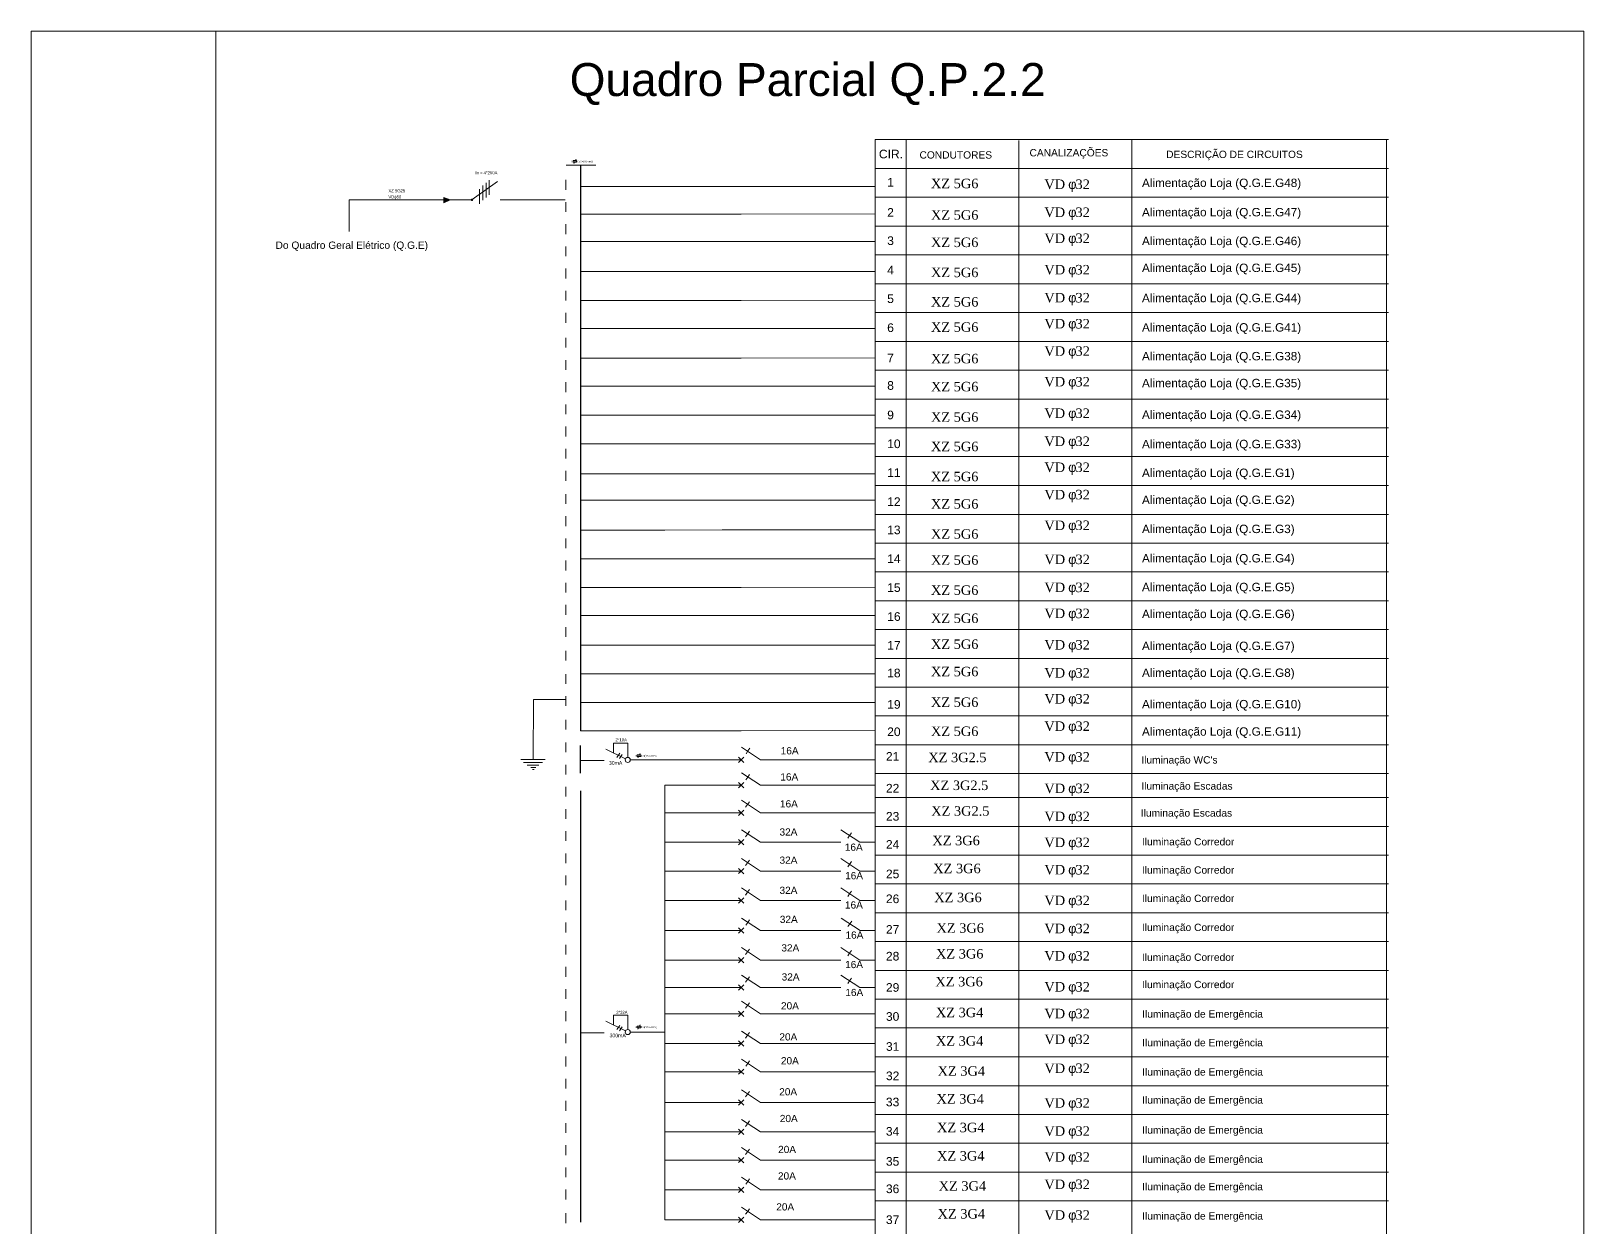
# Model space of a CAD drawing. Extents: x -17539 to 1421, y -3169 to 802964.
# Drawn here: x 603.77 to 624.77, y 360.7 to 376.88 of the extents above; entities that cross this region are included whole.
import ezdxf
from ezdxf.enums import TextEntityAlignment as Align

# ---------------------------------------------------------------- set-up
doc = ezdxf.new("R2010")
doc.units = 0
doc.header["$LTSCALE"] = 25
doc.header["$MEASUREMENT"] = 0
doc.linetypes.add('TRACO_PONTO', pattern=[500, 300, -100, 0.1, -99.9])
doc.layers.get('0').update_dxf_attribs({"lineweight": 9})
doc.styles.add('MtXpl_Symbol', font='symbol.ttf')
doc.styles.add('MtXpl_Times_New_Roma', font='times.ttf')
doc.styles.add('ROMANS', font='arial.ttf')
doc.styles.get("Standard").update_dxf_attribs({"font": 'arial.ttf'})

msp = doc.modelspace()

# ---------------------------------------------------------------- hatches: boundary and pattern name
h = msp.add_hatch(color=256)
h.dxf.hatch_style = 1
h.paths.add_polyline_path([(609.35, 374.625), (609.35, 374.554), (609.435, 374.591)])

# ---------------------------------------------------------------- linework, layer by layer
for p, q in [((603.769, 376.877), (603.769, 347.177)), ((603.769, 376.877), (624.769, 376.877)), ((606.269, 376.877), (606.269, 347.177)), ((624.769, 376.877), (624.769, 347.177)), ((615.184, 375.408), (622.125, 375.408)), ((615.184, 375.408), (615.184, 373.848)), ((615.604, 375.409), (615.604, 373.83)), ((617.126, 375.397), (617.126, 373.83)), ((618.655, 375.408), (618.655, 373.848)), ((622.1, 375.408), (622.1, 373.848)), ((611.005, 375.061), (611.408, 375.061)), ((611.147, 375.125), (611.099, 375.125)), ((611.099, 375.101), (611.099, 375.125)), ((611.099, 375.101), (611.147, 375.102)), ((611.109, 375.086), (611.14, 375.145)), ((611.147, 375.102), (611.147, 375.126)), ((609.964, 374.86), (609.964, 374.662)), ((611.002, 374.862), (611.002, 374.729)), ((615.184, 375.017), (622.125, 375.017)), ((615.404, 375.017), (622.125, 375.017)), ((609.735, 374.597), (610.079, 374.842)), ((609.834, 374.737), (609.834, 374.539)), ((609.88, 374.786), (609.88, 374.588)), ((609.925, 374.823), (609.925, 374.625)), ((612.338, 374.773), (611.201, 374.773)), ((612.338, 374.773), (613.115, 374.773)), ((613.115, 374.773), (613.373, 374.773)), ((613.373, 374.773), (613.875, 374.773)), ((615.185, 374.773), (613.875, 374.773)), ((609.35, 374.591), (608.07, 374.591)), ((608.07, 374.591), (608.07, 374.166)), ((609.35, 374.625), (609.35, 374.554)), ((609.35, 374.625), (609.435, 374.591)), ((609.35, 374.554), (609.435, 374.591)), ((609.591, 374.591), (609.435, 374.591)), ((611.002, 374.562), (611.002, 374.429)), ((615.184, 374.627), (622.126, 374.627)), ((611.002, 374.262), (611.002, 374.129)), ((612.338, 374.401), (611.201, 374.401)), ((612.338, 374.401), (613.115, 374.401)), ((613.115, 374.401), (613.373, 374.401)), ((615.185, 374.402), (613.373, 374.401)), ((615.184, 374.238), (622.126, 374.238)), ((612.338, 374.03), (611.201, 374.03)), ((612.338, 374.03), (613.115, 374.03)), ((613.115, 374.03), (613.373, 374.03)), ((615.185, 374.031), (613.373, 374.03)), ((611.002, 373.962), (611.002, 373.829)), ((615.184, 373.848), (622.126, 373.848)), ((615.184, 373.848), (615.184, 372.289)), ((615.604, 373.85), (615.604, 372.271)), ((617.126, 373.838), (617.126, 372.271)), ((618.655, 373.848), (618.655, 372.289)), ((622.1, 373.848), (622.1, 372.289)), ((611.002, 373.662), (611.002, 373.529)), ((612.338, 373.622), (611.201, 373.622)), ((612.338, 373.622), (613.115, 373.622)), ((613.115, 373.622), (613.373, 373.622)), ((615.185, 373.623), (613.373, 373.622)), ((615.184, 373.457), (622.125, 373.457)), ((615.404, 373.457), (622.125, 373.457)), ((611.002, 373.362), (611.002, 373.229)), ((612.338, 373.233), (611.201, 373.233)), ((612.338, 373.233), (613.115, 373.233)), ((613.115, 373.233), (613.373, 373.233)), ((615.185, 373.234), (613.373, 373.233)), ((611.002, 373.062), (611.002, 372.929)), ((615.184, 373.068), (622.126, 373.068)), ((612.338, 372.853), (611.201, 372.853)), ((612.338, 372.853), (613.115, 372.853)), ((613.115, 372.853), (613.373, 372.853)), ((615.185, 372.853), (613.373, 372.853)), ((611.002, 372.725), (611.002, 372.593)), ((615.184, 372.678), (622.126, 372.678)), ((611.002, 372.425), (611.002, 372.293)), ((612.338, 372.453), (611.201, 372.453)), ((612.338, 372.453), (613.115, 372.453)), ((613.115, 372.453), (613.373, 372.453)), ((615.185, 372.454), (613.373, 372.453)), ((611.002, 372.125), (611.002, 371.993)), ((615.184, 372.289), (622.126, 372.289)), ((615.184, 372.289), (615.184, 370.729)), ((615.604, 372.29), (615.604, 370.711)), ((617.126, 372.279), (617.126, 370.711)), ((618.655, 372.289), (618.655, 370.729)), ((622.1, 372.289), (622.1, 370.729)), ((612.338, 372.071), (611.201, 372.071)), ((612.338, 372.071), (613.115, 372.071)), ((613.115, 372.071), (613.373, 372.071)), ((615.185, 372.072), (613.373, 372.071)), ((611.002, 371.825), (611.002, 371.693)), ((615.184, 371.898), (622.126, 371.898)), ((615.404, 371.898), (622.126, 371.898)), ((611.002, 371.525), (611.002, 371.393)), ((612.338, 371.679), (611.201, 371.679)), ((612.338, 371.679), (613.115, 371.679)), ((613.115, 371.679), (613.373, 371.679)), ((615.185, 371.679), (613.373, 371.679)), ((615.184, 371.508), (622.126, 371.508)), ((612.338, 371.291), (611.201, 371.291)), ((612.338, 371.291), (613.115, 371.291)), ((613.115, 371.291), (613.373, 371.291)), ((615.185, 371.292), (613.373, 371.291)), ((611.002, 371.225), (611.002, 371.093)), ((615.184, 371.119), (622.126, 371.119)), ((611.002, 370.925), (611.002, 370.793)), ((612.338, 370.885), (611.201, 370.885)), ((612.338, 370.885), (613.115, 370.885)), ((613.115, 370.885), (613.373, 370.885)), ((615.185, 370.885), (613.373, 370.885)), ((615.184, 370.729), (622.126, 370.729)), ((615.184, 370.729), (615.184, 369.17)), ((615.604, 370.731), (615.604, 369.152)), ((617.126, 370.719), (617.126, 369.152)), ((618.655, 370.729), (618.655, 369.17)), ((622.1, 370.729), (622.1, 369.17)), ((611.002, 370.612), (611.002, 370.48)), ((612.338, 370.531), (611.201, 370.531)), ((612.338, 370.531), (613.115, 370.531)), ((613.115, 370.531), (613.373, 370.531)), ((615.185, 370.532), (613.373, 370.531)), ((611.002, 370.312), (611.002, 370.18)), ((615.184, 370.338), (622.126, 370.338)), ((615.405, 370.338), (622.126, 370.338)), ((612.338, 370.126), (611.201, 370.126)), ((612.338, 370.126), (613.115, 370.127)), ((613.115, 370.127), (613.373, 370.127)), ((615.185, 370.127), (613.373, 370.127)), ((611.002, 370.012), (611.002, 369.88)), ((615.184, 369.949), (622.126, 369.949)), ((611.002, 369.712), (611.002, 369.58)), ((612.338, 369.737), (611.201, 369.737)), ((612.338, 369.737), (613.115, 369.738)), ((613.115, 369.738), (613.373, 369.738)), ((615.185, 369.738), (613.373, 369.738)), ((611.002, 369.412), (611.002, 369.28)), ((615.184, 369.56), (622.126, 369.56)), ((612.338, 369.35), (611.201, 369.35)), ((612.338, 369.35), (613.115, 369.35)), ((613.115, 369.35), (613.373, 369.35)), ((615.185, 369.351), (613.373, 369.35)), ((611.002, 369.112), (611.002, 368.98)), ((615.184, 369.17), (622.127, 369.17)), ((615.184, 369.17), (615.184, 366.507)), ((615.604, 369.17), (615.604, 366.489)), ((617.126, 369.152), (617.126, 366.489)), ((618.655, 369.17), (618.655, 366.507)), ((622.1, 369.17), (622.1, 366.507)), ((611.002, 368.812), (611.002, 368.68)), ((612.338, 368.968), (611.201, 368.968)), ((612.338, 368.968), (613.115, 368.969)), ((613.115, 368.969), (613.373, 368.969)), ((615.185, 368.969), (613.373, 368.969)), ((615.184, 368.779), (622.126, 368.779)), ((615.405, 368.779), (622.126, 368.779)), ((612.338, 368.569), (611.201, 368.569)), ((612.338, 368.569), (613.115, 368.569)), ((613.115, 368.569), (613.373, 368.569)), ((615.185, 368.57), (613.373, 368.569)), ((611.002, 368.493), (611.002, 368.36)), ((615.184, 368.39), (622.126, 368.39)), ((611.002, 368.178), (611.002, 368.046)), ((612.338, 368.18), (611.201, 368.18)), ((612.338, 368.18), (613.115, 368.18)), ((613.115, 368.18), (613.373, 368.18)), ((615.185, 368.181), (613.373, 368.18)), ((615.184, 368), (622.126, 368)), ((610.559, 367.022), (610.564, 367.832)), ((610.564, 367.832), (611.001, 367.832)), ((611.002, 367.878), (611.002, 367.746)), ((612.338, 367.793), (611.201, 367.793)), ((612.338, 367.793), (613.115, 367.793)), ((613.115, 367.793), (613.373, 367.793)), ((615.185, 367.794), (613.373, 367.793)), ((611.002, 367.559), (611.002, 367.427)), ((615.184, 367.611), (622.126, 367.611)), ((612.338, 367.411), (611.201, 367.411)), ((612.338, 367.411), (613.115, 367.411)), ((613.115, 367.411), (613.373, 367.411)), ((615.185, 367.412), (613.373, 367.411)), ((611.002, 367.251), (611.002, 367.119)), ((611.808, 367.031), (611.544, 367.162)), ((611.647, 367.111), (611.647, 367.243)), ((611.647, 367.243), (611.838, 367.243)), ((611.73, 367.106), (611.689, 367.049)), ((611.763, 367.087), (611.728, 367.034)), ((611.838, 367.243), (611.838, 367.05)), ((612.014, 367.084), (611.966, 367.084)), ((611.966, 367.06), (611.966, 367.084)), ((611.976, 367.045), (612.007, 367.104)), ((612.014, 367.061), (612.014, 367.085)), ((613.634, 367.016), (613.376, 367.186)), ((613.464, 367.137), (613.438, 367.1)), ((613.464, 367.137), (613.49, 367.173)), ((615.184, 367.221), (622.126, 367.221)), ((610.395, 367.022), (610.723, 367.022)), ((610.43, 366.979), (610.686, 366.979)), ((610.478, 366.945), (610.634, 366.945)), ((610.526, 366.915), (610.596, 366.915)), ((610.551, 366.887), (610.574, 366.887)), ((611.002, 366.951), (611.002, 366.819)), ((611.2, 367.006), (611.522, 367.006)), ((611.873, 367.016), (612.339, 367.016)), ((611.966, 367.06), (612.014, 367.061)), ((612.338, 367.016), (613.115, 367.016)), ((613.115, 367.016), (613.373, 367.016)), ((613.373, 367.016), (613.337, 367.052)), ((613.373, 367.016), (613.337, 366.981)), ((613.35, 366.993), (613.35, 366.993)), ((613.35, 366.993), (613.35, 366.993)), ((613.35, 366.993), (613.35, 366.993)), ((613.35, 366.993), (613.35, 366.993)), ((613.373, 367.016), (613.409, 367.052)), ((613.373, 367.016), (613.409, 366.98)), ((613.634, 367.016), (613.877, 367.016)), ((615.185, 367.017), (613.875, 367.017)), ((612.338, 366.673), (613.115, 366.673)), ((612.338, 366.673), (612.338, 360.793)), ((613.115, 366.673), (613.373, 366.673)), ((613.373, 366.673), (613.337, 366.709)), ((613.373, 366.673), (613.337, 366.637)), ((613.373, 366.673), (613.409, 366.709)), ((613.373, 366.673), (613.409, 366.637)), ((613.634, 366.673), (613.376, 366.842)), ((613.461, 366.784), (613.435, 366.747)), ((613.461, 366.784), (613.487, 366.82)), ((613.634, 366.673), (613.877, 366.673)), ((615.185, 366.673), (613.875, 366.673)), ((615.184, 366.832), (622.126, 366.832)), ((611.002, 366.651), (611.002, 366.519)), ((613.35, 366.649), (613.35, 366.649)), ((613.35, 366.649), (613.35, 366.649)), ((613.35, 366.649), (613.35, 366.649)), ((613.35, 366.649), (613.35, 366.649)), ((613.632, 366.301), (613.375, 366.47)), ((615.184, 366.507), (622.127, 366.507)), ((615.184, 366.507), (615.184, 364.948)), ((615.604, 366.509), (615.604, 364.93)), ((617.126, 366.497), (617.126, 364.93)), ((618.655, 366.507), (618.655, 364.948)), ((622.1, 366.507), (622.1, 364.948)), ((611.002, 366.351), (611.002, 366.219)), ((612.338, 366.3), (613.115, 366.3)), ((613.113, 366.301), (613.371, 366.301)), ((613.371, 366.301), (613.335, 366.337)), ((613.371, 366.301), (613.335, 366.265)), ((613.348, 366.277), (613.348, 366.277)), ((613.348, 366.277), (613.348, 366.277)), ((613.348, 366.277), (613.348, 366.277)), ((613.348, 366.277), (613.348, 366.277)), ((613.371, 366.301), (613.407, 366.337)), ((613.371, 366.301), (613.407, 366.265)), ((613.459, 366.411), (613.433, 366.375)), ((613.459, 366.411), (613.485, 366.448)), ((613.632, 366.301), (613.875, 366.301)), ((615.185, 366.301), (613.875, 366.301)), ((611.002, 366.051), (611.002, 365.919)), ((613.632, 365.902), (613.375, 366.072)), ((613.459, 366.013), (613.485, 366.05)), ((614.979, 365.902), (614.722, 366.072)), ((614.838, 365.993), (614.865, 366.03)), ((615.184, 366.116), (622.126, 366.116)), ((615.405, 366.116), (622.126, 366.116)), ((612.338, 365.902), (613.115, 365.902)), ((613.113, 365.902), (613.371, 365.902)), ((613.371, 365.902), (613.335, 365.938)), ((613.371, 365.902), (613.335, 365.866)), ((613.348, 365.879), (613.348, 365.879)), ((613.348, 365.879), (613.348, 365.879)), ((613.348, 365.879), (613.348, 365.879)), ((613.348, 365.879), (613.348, 365.879)), ((613.371, 365.902), (613.407, 365.938)), ((613.371, 365.902), (613.407, 365.866)), ((613.459, 366.013), (613.433, 365.976)), ((613.632, 365.902), (613.875, 365.902)), ((614.718, 365.902), (613.875, 365.902)), ((614.838, 365.993), (614.813, 365.957)), ((614.979, 365.902), (615.186, 365.902)), ((611.002, 365.751), (611.002, 365.619)), ((613.632, 365.512), (613.375, 365.682)), ((613.459, 365.623), (613.433, 365.586)), ((613.459, 365.623), (613.485, 365.66)), ((614.979, 365.512), (614.722, 365.682)), ((614.838, 365.603), (614.865, 365.64)), ((615.184, 365.727), (622.126, 365.727)), ((611.002, 365.451), (611.002, 365.319)), ((612.338, 365.512), (613.115, 365.512)), ((613.113, 365.512), (613.371, 365.512)), ((613.371, 365.512), (613.335, 365.548)), ((613.371, 365.512), (613.335, 365.477)), ((613.348, 365.489), (613.348, 365.489)), ((613.348, 365.489), (613.348, 365.489)), ((613.348, 365.489), (613.348, 365.489)), ((613.348, 365.489), (613.348, 365.489)), ((613.371, 365.512), (613.407, 365.548)), ((613.371, 365.512), (613.407, 365.476)), ((613.632, 365.512), (613.875, 365.512)), ((614.718, 365.512), (613.875, 365.512)), ((614.838, 365.603), (614.813, 365.567)), ((614.979, 365.512), (615.184, 365.512)), ((613.632, 365.114), (613.375, 365.283)), ((613.459, 365.225), (613.433, 365.188)), ((613.459, 365.225), (613.485, 365.261)), ((614.979, 365.114), (614.722, 365.283)), ((614.838, 365.205), (614.813, 365.168)), ((614.838, 365.205), (614.865, 365.242)), ((615.184, 365.338), (622.126, 365.338)), ((611.002, 365.115), (611.002, 364.982)), ((612.338, 365.113), (613.115, 365.114)), ((613.113, 365.114), (613.371, 365.114)), ((613.371, 365.114), (613.335, 365.15)), ((613.371, 365.114), (613.335, 365.078)), ((613.348, 365.09), (613.348, 365.09)), ((613.348, 365.09), (613.348, 365.09)), ((613.348, 365.09), (613.348, 365.09)), ((613.348, 365.09), (613.348, 365.09)), ((613.371, 365.114), (613.407, 365.15)), ((613.371, 365.114), (613.407, 365.078)), ((613.632, 365.114), (613.875, 365.114)), ((614.718, 365.114), (613.875, 365.114)), ((614.979, 365.114), (615.182, 365.114)), ((611.002, 364.815), (611.002, 364.682)), ((613.634, 364.707), (613.376, 364.876)), ((613.461, 364.817), (613.435, 364.781)), ((613.461, 364.817), (613.487, 364.854)), ((614.981, 364.707), (614.723, 364.876)), ((614.84, 364.798), (614.815, 364.761)), ((614.84, 364.798), (614.867, 364.835)), ((615.184, 364.948), (622.127, 364.948)), ((615.185, 364.948), (615.185, 363.389)), ((615.604, 364.95), (615.604, 363.37)), ((617.127, 364.938), (617.127, 363.37)), ((618.655, 364.948), (618.655, 363.389)), ((622.1, 364.948), (622.1, 363.389)), ((612.338, 364.706), (613.115, 364.706)), ((613.115, 364.707), (613.373, 364.707)), ((613.373, 364.707), (613.337, 364.743)), ((613.373, 364.707), (613.337, 364.671)), ((613.35, 364.683), (613.35, 364.683)), ((613.35, 364.683), (613.35, 364.683)), ((613.35, 364.683), (613.35, 364.683)), ((613.35, 364.683), (613.35, 364.683)), ((613.373, 364.707), (613.409, 364.743)), ((613.373, 364.707), (613.409, 364.671)), ((613.634, 364.707), (613.877, 364.707)), ((614.72, 364.707), (613.877, 364.707)), ((614.981, 364.707), (615.184, 364.707)), ((611.002, 364.515), (611.002, 364.382)), ((613.632, 364.308), (613.375, 364.478)), ((613.459, 364.419), (613.433, 364.382)), ((613.459, 364.419), (613.485, 364.456)), ((614.979, 364.308), (614.722, 364.478)), ((614.838, 364.399), (614.813, 364.363)), ((614.838, 364.399), (614.865, 364.436)), ((615.185, 364.557), (622.126, 364.557)), ((615.405, 364.557), (622.126, 364.557)), ((611.002, 364.215), (611.002, 364.082)), ((612.338, 364.308), (613.115, 364.308)), ((613.113, 364.308), (613.371, 364.308)), ((613.371, 364.308), (613.335, 364.344)), ((613.371, 364.308), (613.335, 364.272)), ((613.348, 364.285), (613.348, 364.285)), ((613.348, 364.285), (613.348, 364.285)), ((613.348, 364.285), (613.348, 364.285)), ((613.348, 364.285), (613.348, 364.285)), ((613.371, 364.308), (613.407, 364.344)), ((613.371, 364.308), (613.407, 364.272)), ((613.632, 364.308), (613.875, 364.308)), ((614.718, 364.308), (613.875, 364.308)), ((614.979, 364.308), (615.186, 364.308)), ((615.185, 364.168), (622.126, 364.168)), ((612.338, 363.935), (613.115, 363.935)), ((613.113, 363.936), (613.371, 363.936)), ((613.371, 363.936), (613.335, 363.972)), ((613.371, 363.936), (613.335, 363.9)), ((613.371, 363.936), (613.407, 363.972)), ((613.371, 363.936), (613.407, 363.9)), ((613.632, 363.936), (613.375, 364.105)), ((613.459, 364.046), (613.433, 364.01)), ((613.459, 364.046), (613.485, 364.083)), ((613.632, 363.936), (613.875, 363.936)), ((614.718, 363.936), (613.875, 363.936)), ((614.979, 363.936), (614.722, 364.105)), ((614.838, 364.027), (614.813, 363.99)), ((614.838, 364.027), (614.865, 364.064)), ((614.979, 363.936), (615.186, 363.936)), ((611.002, 363.915), (611.002, 363.782)), ((613.348, 363.912), (613.348, 363.912)), ((613.348, 363.912), (613.348, 363.912)), ((613.348, 363.912), (613.348, 363.912)), ((613.348, 363.912), (613.348, 363.912)), ((613.632, 363.581), (613.375, 363.75)), ((613.459, 363.691), (613.485, 363.728)), ((615.185, 363.778), (622.127, 363.778)), ((611.002, 363.615), (611.002, 363.482)), ((611.647, 363.429), (611.647, 363.561)), ((611.647, 363.561), (611.838, 363.561)), ((611.838, 363.561), (611.838, 363.368)), ((612.338, 363.58), (613.115, 363.58)), ((613.113, 363.581), (613.371, 363.581)), ((613.371, 363.581), (613.335, 363.617)), ((613.371, 363.581), (613.335, 363.545)), ((613.348, 363.557), (613.348, 363.557)), ((613.348, 363.557), (613.348, 363.557)), ((613.348, 363.557), (613.348, 363.557)), ((613.348, 363.557), (613.348, 363.557)), ((613.371, 363.581), (613.407, 363.617)), ((613.371, 363.581), (613.407, 363.544)), ((613.459, 363.691), (613.433, 363.655)), ((613.632, 363.581), (613.875, 363.581)), ((615.185, 363.581), (613.875, 363.581)), ((611.002, 363.315), (611.002, 363.182)), ((611.2, 363.324), (611.522, 363.324)), ((611.808, 363.349), (611.544, 363.48)), ((611.73, 363.424), (611.689, 363.367)), ((611.763, 363.405), (611.728, 363.352)), ((611.873, 363.334), (612.339, 363.334)), ((612.014, 363.413), (611.966, 363.413)), ((611.966, 363.389), (611.966, 363.413)), ((611.966, 363.389), (612.014, 363.389)), ((611.976, 363.374), (612.007, 363.433)), ((612.014, 363.389), (612.014, 363.413)), ((613.632, 363.179), (613.375, 363.348)), ((613.459, 363.29), (613.485, 363.326)), ((615.185, 363.389), (622.127, 363.389)), ((615.185, 363.389), (615.185, 361.829)), ((615.605, 363.39), (615.605, 361.811)), ((617.127, 363.378), (617.127, 361.811)), ((618.655, 363.389), (618.655, 361.829)), ((622.1, 363.389), (622.1, 361.829)), ((612.338, 363.178), (613.115, 363.179)), ((613.113, 363.179), (613.371, 363.179)), ((613.371, 363.179), (613.335, 363.215)), ((613.371, 363.179), (613.335, 363.143)), ((613.348, 363.156), (613.348, 363.156)), ((613.348, 363.156), (613.348, 363.156)), ((613.348, 363.156), (613.348, 363.156)), ((613.348, 363.156), (613.348, 363.156)), ((613.371, 363.179), (613.407, 363.215)), ((613.371, 363.179), (613.407, 363.143)), ((613.459, 363.29), (613.433, 363.253)), ((613.632, 363.179), (613.875, 363.179)), ((615.185, 363.179), (613.875, 363.179)), ((611.002, 363.002), (611.002, 362.869)), ((613.634, 362.798), (613.376, 362.967)), ((613.461, 362.909), (613.435, 362.872)), ((613.461, 362.909), (613.487, 362.945)), ((615.185, 362.998), (622.126, 362.998)), ((615.405, 362.998), (622.126, 362.998)), ((611.002, 362.702), (611.002, 362.569)), ((612.338, 362.797), (613.115, 362.797)), ((613.115, 362.798), (613.373, 362.798)), ((613.373, 362.798), (613.337, 362.834)), ((613.373, 362.798), (613.337, 362.762)), ((613.35, 362.774), (613.35, 362.774)), ((613.35, 362.774), (613.35, 362.774)), ((613.35, 362.774), (613.35, 362.774)), ((613.35, 362.774), (613.35, 362.774)), ((613.373, 362.798), (613.409, 362.834)), ((613.373, 362.798), (613.409, 362.762)), ((613.634, 362.798), (613.877, 362.798)), ((615.185, 362.798), (613.875, 362.798)), ((613.632, 362.382), (613.375, 362.551)), ((613.459, 362.493), (613.433, 362.456)), ((613.459, 362.493), (613.485, 362.529)), ((615.185, 362.608), (622.127, 362.608)), ((611.002, 362.402), (611.002, 362.269)), ((612.338, 362.381), (613.115, 362.382)), ((613.113, 362.382), (613.371, 362.382)), ((613.371, 362.382), (613.335, 362.418)), ((613.371, 362.382), (613.335, 362.346)), ((613.348, 362.359), (613.348, 362.359)), ((613.348, 362.359), (613.348, 362.359)), ((613.348, 362.359), (613.348, 362.359)), ((613.348, 362.359), (613.348, 362.359)), ((613.371, 362.382), (613.407, 362.418)), ((613.371, 362.382), (613.407, 362.346)), ((613.632, 362.382), (613.875, 362.382)), ((615.185, 362.382), (613.875, 362.382)), ((611.002, 362.102), (611.002, 361.969)), ((613.632, 361.984), (613.375, 362.153)), ((613.459, 362.094), (613.433, 362.058)), ((613.459, 362.094), (613.485, 362.131)), ((615.185, 362.219), (622.127, 362.219)), ((612.338, 361.983), (613.115, 361.983)), ((613.113, 361.984), (613.371, 361.984)), ((613.371, 361.984), (613.335, 362.02)), ((613.371, 361.984), (613.335, 361.948)), ((613.348, 361.96), (613.348, 361.96)), ((613.348, 361.96), (613.348, 361.96)), ((613.348, 361.96), (613.348, 361.96)), ((613.348, 361.96), (613.348, 361.96)), ((613.371, 361.984), (613.407, 362.02)), ((613.371, 361.984), (613.407, 361.947)), ((613.632, 361.984), (613.875, 361.984)), ((615.185, 361.984), (613.875, 361.984)), ((615.605, 361.831), (615.605, 360.252)), ((611.002, 361.802), (611.002, 361.669)), ((613.371, 361.602), (613.335, 361.638)), ((613.371, 361.602), (613.407, 361.638)), ((613.632, 361.602), (613.375, 361.772)), ((613.459, 361.713), (613.433, 361.676)), ((613.459, 361.713), (613.485, 361.75)), ((615.185, 361.829), (622.127, 361.829)), ((615.185, 361.829), (615.185, 360.27)), ((617.127, 361.819), (617.127, 360.252)), ((618.656, 361.829), (618.656, 360.27)), ((622.101, 361.829), (622.101, 360.27)), ((611.002, 361.502), (611.002, 361.369)), ((612.338, 361.602), (613.115, 361.602)), ((613.113, 361.602), (613.371, 361.602)), ((613.371, 361.602), (613.335, 361.567)), ((613.348, 361.579), (613.348, 361.579)), ((613.348, 361.579), (613.348, 361.579)), ((613.348, 361.579), (613.348, 361.579)), ((613.348, 361.579), (613.348, 361.579)), ((613.371, 361.602), (613.407, 361.566)), ((613.632, 361.602), (613.875, 361.602)), ((615.185, 361.602), (613.875, 361.602)), ((615.185, 361.438), (622.126, 361.438)), ((615.405, 361.438), (622.126, 361.438)), ((611.002, 361.202), (611.002, 361.069)), ((612.338, 361.2), (613.115, 361.2)), ((613.115, 361.201), (613.373, 361.201)), ((613.373, 361.201), (613.337, 361.237)), ((613.373, 361.201), (613.337, 361.165)), ((613.373, 361.201), (613.409, 361.237)), ((613.373, 361.201), (613.409, 361.165)), ((613.634, 361.201), (613.376, 361.37)), ((613.461, 361.311), (613.435, 361.275)), ((613.461, 361.311), (613.487, 361.348)), ((613.634, 361.201), (613.877, 361.201)), ((615.185, 361.201), (613.875, 361.201)), ((613.35, 361.177), (613.35, 361.177)), ((613.35, 361.177), (613.35, 361.177)), ((613.35, 361.177), (613.35, 361.177)), ((613.35, 361.177), (613.35, 361.177)), ((615.185, 361.049), (622.127, 361.049)), ((611.002, 360.883), (611.002, 360.75)), ((612.338, 360.793), (613.115, 360.793)), ((613.113, 360.794), (613.371, 360.794)), ((613.371, 360.794), (613.335, 360.83)), ((613.371, 360.794), (613.335, 360.758)), ((613.371, 360.794), (613.407, 360.83)), ((613.371, 360.794), (613.407, 360.757)), ((613.632, 360.794), (613.375, 360.963)), ((613.459, 360.904), (613.433, 360.868)), ((613.459, 360.904), (613.485, 360.941)), ((613.632, 360.794), (613.875, 360.794)), ((615.185, 360.794), (613.875, 360.794)), ((613.348, 360.77), (613.348, 360.77)), ((613.348, 360.77), (613.348, 360.77)), ((613.348, 360.77), (613.348, 360.77)), ((613.348, 360.77), (613.348, 360.77))]:
    msp.add_line(p, q)
at = {"lineweight": 30}
for p, q in [((611.201, 375.061), (611.201, 367.411)), ((611.2, 366.837), (611.2, 367.212)), ((611.201, 366.597), (611.201, 360.761))]:
    msp.add_line(p, q, dxfattribs=at)
at = {"linetype": 'TRACO_PONTO'}
for p, q in [((609.733, 374.591), (609.591, 374.591)), ((610.114, 374.591), (610.992, 374.591))]:
    msp.add_line(p, q, dxfattribs=at)
for centre, radius in [((609.732, 374.593), 0.0104), ((611.839, 367.016), 0.0342), ((611.839, 363.334), 0.0342)]:
    msp.add_circle(centre, radius)

# ---------------------------------------------------------------- texts
for s, height, style, p in [('CIR.', 0.1168, 'ROMANS', (615.235, 375.154)), ('CANALIZAÇÕES', 0.09875, 'ROMANS', (617.272, 375.181)), ('DESCRIÇÃO DE CIRCUITOS', 0.09875, 'ROMANS', (619.12, 375.159)), ('CONDUTORES', 0.0988, 'ROMANS', (615.784, 375.151)), ('In = 4*200A ', 0.04037, 'ROMANS', (609.779, 374.94)), ('1', 0.117, 'ROMANS', (615.347, 374.772)), ('XZ 5G6', 0.1285, 'MtXpl_Times_New_Roma', (615.939, 374.75)), ('VD ', 0.1285, 'MtXpl_Times_New_Roma', (617.473, 374.74)), ('32', 0.1285, 'MtXpl_Times_New_Roma', (617.894, 374.74)), (' VDϕ50', 0.0404, 'ROMANS', (608.587, 374.612)), (' XZ 5G25', 0.0404, 'ROMANS', (608.587, 374.695)), ('f', 0.129, 'MtXpl_Symbol', (617.795, 374.74)), ('2', 0.117, 'ROMANS', (615.347, 374.364)), ('XZ 5G6', 0.1285, 'MtXpl_Times_New_Roma', (615.939, 374.324)), ('VD ', 0.1285, 'MtXpl_Times_New_Roma', (617.473, 374.361)), ('f', 0.129, 'MtXpl_Symbol', (617.795, 374.361)), ('32', 0.1285, 'MtXpl_Times_New_Roma', (617.894, 374.361)), ('Do Quadro Geral Elétrico (Q.G.E)', 0.09875, 'ROMANS', (607.076, 373.93)), ('3', 0.117, 'ROMANS', (615.347, 373.982)), ('XZ 5G6', 0.1285, 'MtXpl_Times_New_Roma', (615.939, 373.954)), ('VD ', 0.1285, 'MtXpl_Times_New_Roma', (617.473, 374.009)), ('f', 0.129, 'MtXpl_Symbol', (617.795, 374.009)), ('32', 0.1285, 'MtXpl_Times_New_Roma', (617.894, 374.009)), ('4', 0.117, 'ROMANS', (615.347, 373.584)), ('XZ 5G6', 0.1285, 'MtXpl_Times_New_Roma', (615.939, 373.547)), ('VD ', 0.1285, 'MtXpl_Times_New_Roma', (617.473, 373.584)), ('f', 0.129, 'MtXpl_Symbol', (617.795, 373.584)), ('32', 0.1285, 'MtXpl_Times_New_Roma', (617.894, 373.584)), ('5', 0.117, 'ROMANS', (615.347, 373.197)), ('XZ 5G6', 0.1285, 'MtXpl_Times_New_Roma', (615.939, 373.149)), ('VD ', 0.1285, 'MtXpl_Times_New_Roma', (617.473, 373.205)), ('f', 0.129, 'MtXpl_Symbol', (617.795, 373.205)), ('32', 0.1285, 'MtXpl_Times_New_Roma', (617.894, 373.205)), ('VD ', 0.1285, 'MtXpl_Times_New_Roma', (617.473, 372.853)), ('32', 0.1285, 'MtXpl_Times_New_Roma', (617.894, 372.853)), ('6', 0.117, 'ROMANS', (615.347, 372.805)), ('XZ 5G6', 0.1285, 'MtXpl_Times_New_Roma', (615.939, 372.807)), ('f', 0.129, 'MtXpl_Symbol', (617.795, 372.853)), ('VD ', 0.1285, 'MtXpl_Times_New_Roma', (617.473, 372.483)), ('f', 0.129, 'MtXpl_Symbol', (617.795, 372.483)), ('32', 0.1285, 'MtXpl_Times_New_Roma', (617.894, 372.483)), ('7', 0.117, 'ROMANS', (615.347, 372.396)), ('XZ 5G6', 0.1285, 'MtXpl_Times_New_Roma', (615.939, 372.381)), ('8', 0.117, 'ROMANS', (615.347, 372.023)), ('XZ 5G6', 0.1285, 'MtXpl_Times_New_Roma', (615.939, 372.002)), ('VD ', 0.1285, 'MtXpl_Times_New_Roma', (617.473, 372.068)), ('f', 0.129, 'MtXpl_Symbol', (617.795, 372.068)), ('32', 0.1285, 'MtXpl_Times_New_Roma', (617.894, 372.068)), ('9', 0.117, 'ROMANS', (615.347, 371.624)), ('XZ 5G6', 0.1285, 'MtXpl_Times_New_Roma', (615.939, 371.59)), ('VD ', 0.1285, 'MtXpl_Times_New_Roma', (617.473, 371.642)), ('f', 0.129, 'MtXpl_Symbol', (617.795, 371.642)), ('32', 0.1285, 'MtXpl_Times_New_Roma', (617.894, 371.642)), ('10', 0.1168, 'ROMANS', (615.347, 371.234)), ('XZ 5G6', 0.1285, 'MtXpl_Times_New_Roma', (615.939, 371.192)), ('VD ', 0.1285, 'MtXpl_Times_New_Roma', (617.473, 371.263)), ('f', 0.129, 'MtXpl_Symbol', (617.795, 371.263)), ('32', 0.1285, 'MtXpl_Times_New_Roma', (617.894, 371.263)), ('11', 0.1168, 'ROMANS', (615.347, 370.844)), ('XZ 5G6', 0.1285, 'MtXpl_Times_New_Roma', (615.939, 370.785)), ('VD ', 0.1285, 'MtXpl_Times_New_Roma', (617.473, 370.911)), ('f', 0.129, 'MtXpl_Symbol', (617.795, 370.911)), ('32', 0.1285, 'MtXpl_Times_New_Roma', (617.894, 370.911)), ('VD ', 0.1285, 'MtXpl_Times_New_Roma', (617.473, 370.541)), ('32', 0.1285, 'MtXpl_Times_New_Roma', (617.894, 370.541)), ('12', 0.1168, 'ROMANS', (615.347, 370.451)), ('XZ 5G6', 0.1285, 'MtXpl_Times_New_Roma', (615.939, 370.415)), ('f', 0.129, 'MtXpl_Symbol', (617.795, 370.541)), ('VD ', 0.1285, 'MtXpl_Times_New_Roma', (617.473, 370.126)), ('32', 0.1285, 'MtXpl_Times_New_Roma', (617.894, 370.126)), ('13', 0.1168, 'ROMANS', (615.347, 370.069)), ('XZ 5G6', 0.1285, 'MtXpl_Times_New_Roma', (615.939, 370.008)), ('f', 0.129, 'MtXpl_Symbol', (617.795, 370.126)), ('14', 0.1168, 'ROMANS', (615.347, 369.679)), ('XZ 5G6', 0.1285, 'MtXpl_Times_New_Roma', (615.939, 369.655)), ('VD ', 0.1285, 'MtXpl_Times_New_Roma', (617.473, 369.665)), ('f', 0.129, 'MtXpl_Symbol', (617.795, 369.665)), ('32', 0.1285, 'MtXpl_Times_New_Roma', (617.894, 369.665)), ('15', 0.1168, 'ROMANS', (615.347, 369.289)), ('VD ', 0.1285, 'MtXpl_Times_New_Roma', (617.473, 369.286)), ('32', 0.1285, 'MtXpl_Times_New_Roma', (617.894, 369.286)), ('XZ 5G6', 0.1285, 'MtXpl_Times_New_Roma', (615.939, 369.248)), ('f', 0.129, 'MtXpl_Symbol', (617.795, 369.286)), ('16', 0.1168, 'ROMANS', (615.347, 368.897)), ('XZ 5G6', 0.1285, 'MtXpl_Times_New_Roma', (615.939, 368.868)), ('VD ', 0.1285, 'MtXpl_Times_New_Roma', (617.473, 368.934)), ('f', 0.129, 'MtXpl_Symbol', (617.795, 368.934)), ('32', 0.1285, 'MtXpl_Times_New_Roma', (617.894, 368.934)), ('17', 0.1168, 'ROMANS', (615.347, 368.507)), ('XZ 5G6', 0.1285, 'MtXpl_Times_New_Roma', (615.939, 368.517)), ('VD ', 0.1285, 'MtXpl_Times_New_Roma', (617.473, 368.509)), ('f', 0.129, 'MtXpl_Symbol', (617.795, 368.509)), ('32', 0.1285, 'MtXpl_Times_New_Roma', (617.894, 368.509)), ('18', 0.1168, 'ROMANS', (615.347, 368.133)), ('XZ 5G6', 0.1285, 'MtXpl_Times_New_Roma', (615.939, 368.147)), ('VD ', 0.1285, 'MtXpl_Times_New_Roma', (617.473, 368.129)), ('f', 0.129, 'MtXpl_Symbol', (617.795, 368.129)), ('32', 0.1285, 'MtXpl_Times_New_Roma', (617.894, 368.129)), ('19', 0.1168, 'ROMANS', (615.347, 367.708)), ('XZ 5G6', 0.1285, 'MtXpl_Times_New_Roma', (615.939, 367.732)), ('VD ', 0.1285, 'MtXpl_Times_New_Roma', (617.473, 367.778)), ('f', 0.129, 'MtXpl_Symbol', (617.795, 367.778)), ('32', 0.1285, 'MtXpl_Times_New_Roma', (617.894, 367.778)), ('VD ', 0.1285, 'MtXpl_Times_New_Roma', (617.473, 367.408)), ('f', 0.129, 'MtXpl_Symbol', (617.795, 367.408)), ('32', 0.1285, 'MtXpl_Times_New_Roma', (617.894, 367.408)), ('2*10A', 0.0404, 'ROMANS', (611.673, 367.268)), ('20', 0.1168, 'ROMANS', (615.347, 367.338)), ('XZ 5G6', 0.1285, 'MtXpl_Times_New_Roma', (615.939, 367.339)), ('16A', 0.0974, 'ROMANS', (613.907, 367.091)), ('21', 0.1168, 'ROMANS', (615.33, 367.005)), ('XZ 3G2.5', 0.1285, 'MtXpl_Times_New_Roma', (615.903, 366.985)), ('VD ', 0.1285, 'MtXpl_Times_New_Roma', (617.473, 366.993)), ('f', 0.129, 'MtXpl_Symbol', (617.795, 366.993)), ('32', 0.1285, 'MtXpl_Times_New_Roma', (617.894, 366.993)), ("Iluminação WC's", 0.09875, 'ROMANS', (618.784, 366.967)), ('16A', 0.0974, 'ROMANS', (613.902, 366.737)), ('22', 0.1168, 'ROMANS', (615.33, 366.574)), ('XZ 3G2.5', 0.1285, 'MtXpl_Times_New_Roma', (615.928, 366.608)), ('VD ', 0.1285, 'MtXpl_Times_New_Roma', (617.473, 366.567)), ('f', 0.129, 'MtXpl_Symbol', (617.795, 366.567)), ('32', 0.1285, 'MtXpl_Times_New_Roma', (617.894, 366.567)), ('Iluminação Escadas', 0.09875, 'ROMANS', (618.784, 366.614)), ('16A', 0.0974, 'ROMANS', (613.897, 366.373)), ('23', 0.1168, 'ROMANS', (615.33, 366.194)), ('XZ 3G2.5', 0.1285, 'MtXpl_Times_New_Roma', (615.943, 366.261)), ('VD ', 0.1285, 'MtXpl_Times_New_Roma', (617.473, 366.188)), ('f', 0.129, 'MtXpl_Symbol', (617.795, 366.188)), ('32', 0.1285, 'MtXpl_Times_New_Roma', (617.894, 366.188)), ('Iluminação Escadas', 0.09875, 'ROMANS', (618.777, 366.249)), ('32A', 0.0974, 'ROMANS', (613.891, 365.992)), ('16A', 0.0974, 'ROMANS', (614.774, 365.787)), ('24', 0.1168, 'ROMANS', (615.33, 365.814)), ('XZ 3G6', 0.1285, 'MtXpl_Times_New_Roma', (615.958, 365.861)), ('VD ', 0.1285, 'MtXpl_Times_New_Roma', (617.473, 365.836)), ('f', 0.129, 'MtXpl_Symbol', (617.795, 365.836)), ('32', 0.1285, 'MtXpl_Times_New_Roma', (617.894, 365.836)), ('Iluminação Corredor', 0.09875, 'ROMANS', (618.792, 365.859)), ('32A', 0.0974, 'ROMANS', (613.891, 365.611)), ('XZ 3G6', 0.1285, 'MtXpl_Times_New_Roma', (615.97, 365.483)), ('16A', 0.0974, 'ROMANS', (614.778, 365.401)), ('25', 0.1168, 'ROMANS', (615.33, 365.415)), ('VD ', 0.1285, 'MtXpl_Times_New_Roma', (617.473, 365.466)), ('f', 0.129, 'MtXpl_Symbol', (617.795, 365.466)), ('32', 0.1285, 'MtXpl_Times_New_Roma', (617.894, 365.466)), ('Iluminação Corredor', 0.09875, 'ROMANS', (618.792, 365.477)), ('32A', 0.0974, 'ROMANS', (613.891, 365.203)), ('26', 0.1168, 'ROMANS', (615.33, 365.078)), ('XZ 3G6', 0.1285, 'MtXpl_Times_New_Roma', (615.984, 365.091)), ('Iluminação Corredor', 0.09875, 'ROMANS', (618.792, 365.094)), ('16A', 0.0974, 'ROMANS', (614.776, 365.005)), ('VD ', 0.1285, 'MtXpl_Times_New_Roma', (617.473, 365.051)), ('f', 0.129, 'MtXpl_Symbol', (617.795, 365.051)), ('32', 0.1285, 'MtXpl_Times_New_Roma', (617.894, 365.051)), ('32A', 0.0974, 'ROMANS', (613.895, 364.81)), ('27', 0.1168, 'ROMANS', (615.33, 364.664)), ('XZ 3G6', 0.1285, 'MtXpl_Times_New_Roma', (616.014, 364.677)), ('VD ', 0.1285, 'MtXpl_Times_New_Roma', (617.473, 364.671)), ('f', 0.129, 'MtXpl_Symbol', (617.795, 364.671)), ('32', 0.1285, 'MtXpl_Times_New_Roma', (617.894, 364.671)), ('Iluminação Corredor', 0.09875, 'ROMANS', (618.792, 364.701)), ('16A', 0.0974, 'ROMANS', (614.783, 364.598)), ('32A', 0.0974, 'ROMANS', (613.916, 364.424)), ('28', 0.1168, 'ROMANS', (615.33, 364.302)), ('XZ 3G6', 0.1285, 'MtXpl_Times_New_Roma', (616.007, 364.329)), ('VD ', 0.1285, 'MtXpl_Times_New_Roma', (617.473, 364.301)), ('f', 0.129, 'MtXpl_Symbol', (617.795, 364.301)), ('32', 0.1285, 'MtXpl_Times_New_Roma', (617.894, 364.301)), ('Iluminação Corredor', 0.09875, 'ROMANS', (618.792, 364.297)), ('16A', 0.0974, 'ROMANS', (614.778, 364.199)), ('32A', 0.0974, 'ROMANS', (613.92, 364.031)), ('29', 0.1168, 'ROMANS', (615.33, 363.879)), ('XZ 3G6', 0.1285, 'MtXpl_Times_New_Roma', (615.999, 363.952)), ('VD ', 0.1285, 'MtXpl_Times_New_Roma', (617.473, 363.882)), ('f', 0.129, 'MtXpl_Symbol', (617.795, 363.882)), ('32', 0.1285, 'MtXpl_Times_New_Roma', (617.894, 363.882)), ('Iluminação Corredor', 0.09875, 'ROMANS', (618.792, 363.928)), ('20A', 0.0974, 'ROMANS', (613.911, 363.64)), ('16A', 0.0974, 'ROMANS', (614.781, 363.821)), ('2*32A', 0.0404, 'ROMANS', (611.682, 363.581)), ('30', 0.1168, 'ROMANS', (615.33, 363.486)), ('XZ 3G4', 0.1285, 'MtXpl_Times_New_Roma', (616.006, 363.535)), ('VD ', 0.1285, 'MtXpl_Times_New_Roma', (617.473, 363.52)), ('f', 0.129, 'MtXpl_Symbol', (617.795, 363.52)), ('32', 0.1285, 'MtXpl_Times_New_Roma', (617.894, 363.52)), ('Iluminação de Emergência ', 0.09875, 'ROMANS', (618.795, 363.529)), ('20A', 0.0974, 'ROMANS', (613.889, 363.22)), ('VD ', 0.1285, 'MtXpl_Times_New_Roma', (617.473, 363.172)), ('32', 0.1285, 'MtXpl_Times_New_Roma', (617.894, 363.172)), ('31', 0.1168, 'ROMANS', (615.33, 363.08)), ('XZ 3G4', 0.1285, 'MtXpl_Times_New_Roma', (616.006, 363.15)), ('f', 0.129, 'MtXpl_Symbol', (617.795, 363.172)), ('Iluminação de Emergência ', 0.09875, 'ROMANS', (618.795, 363.141)), ('20A', 0.0974, 'ROMANS', (613.91, 362.897)), ('VD ', 0.1285, 'MtXpl_Times_New_Roma', (617.473, 362.78)), ('f', 0.129, 'MtXpl_Symbol', (617.795, 362.78)), ('32', 0.1285, 'MtXpl_Times_New_Roma', (617.894, 362.78)), ('32', 0.1168, 'ROMANS', (615.33, 362.683)), ('XZ 3G4', 0.1285, 'MtXpl_Times_New_Roma', (616.029, 362.743)), ('Iluminação de Emergência ', 0.09875, 'ROMANS', (618.795, 362.745)), ('20A', 0.0974, 'ROMANS', (613.887, 362.477)), ('XZ 3G4', 0.1285, 'MtXpl_Times_New_Roma', (616.014, 362.366)), ('Iluminação de Emergência ', 0.09875, 'ROMANS', (618.795, 362.366)), ('33', 0.1168, 'ROMANS', (615.33, 362.329)), ('VD ', 0.1285, 'MtXpl_Times_New_Roma', (617.473, 362.311)), ('f', 0.129, 'MtXpl_Symbol', (617.795, 362.311)), ('32', 0.1285, 'MtXpl_Times_New_Roma', (617.894, 362.311)), ('20A', 0.0974, 'ROMANS', (613.895, 362.116)), ('34', 0.1168, 'ROMANS', (615.33, 361.932)), ('XZ 3G4', 0.1285, 'MtXpl_Times_New_Roma', (616.021, 361.979)), ('VD ', 0.1285, 'MtXpl_Times_New_Roma', (617.473, 361.931)), ('32', 0.1285, 'MtXpl_Times_New_Roma', (617.894, 361.931)), ('Iluminação de Emergência ', 0.09875, 'ROMANS', (618.795, 361.96)), ('f', 0.129, 'MtXpl_Symbol', (617.795, 361.931)), ('20A', 0.0974, 'ROMANS', (613.872, 361.697)), ('35', 0.1168, 'ROMANS', (615.33, 361.526)), ('XZ 3G4', 0.1285, 'MtXpl_Times_New_Roma', (616.021, 361.595)), ('VD ', 0.1285, 'MtXpl_Times_New_Roma', (617.473, 361.58)), ('f', 0.129, 'MtXpl_Symbol', (617.795, 361.58)), ('32', 0.1285, 'MtXpl_Times_New_Roma', (617.894, 361.58)), ('Iluminação de Emergência ', 0.09875, 'ROMANS', (618.795, 361.564)), ('20A', 0.0974, 'ROMANS', (613.87, 361.339)), ('36', 0.1168, 'ROMANS', (615.33, 361.155)), ('XZ 3G4', 0.1285, 'MtXpl_Times_New_Roma', (616.043, 361.188)), ('VD ', 0.1285, 'MtXpl_Times_New_Roma', (617.473, 361.21)), ('f', 0.129, 'MtXpl_Symbol', (617.795, 361.21)), ('32', 0.1285, 'MtXpl_Times_New_Roma', (617.894, 361.21)), ('Iluminação de Emergência ', 0.09875, 'ROMANS', (618.795, 361.193)), ('20A', 0.0974, 'ROMANS', (613.847, 360.92)), ('37', 0.1168, 'ROMANS', (615.33, 360.737)), ('XZ 3G4', 0.1285, 'MtXpl_Times_New_Roma', (616.029, 360.811)), ('VD ', 0.1285, 'MtXpl_Times_New_Roma', (617.473, 360.795)), ('f', 0.129, 'MtXpl_Symbol', (617.795, 360.795)), ('32', 0.1285, 'MtXpl_Times_New_Roma', (617.894, 360.795)), ('Iluminação de Emergência ', 0.09875, 'ROMANS', (618.795, 360.797))]:
    msp.add_text(s, height=height, dxfattribs=dict(style=style)).set_placement(p)
at = {"style": 'ROMANS'}
for s, p in [('5      Cu(30X5mm)', (611.218, 375.112)), ('3      Cu(12X2mm)', (612.085, 367.071)), ('3      Cu(12X2mm)', (612.085, 363.4))]:
    msp.add_text(s, height=0.02538, dxfattribs=at).set_placement(p, align=Align.MIDDLE_CENTER)
at = {"attachment_point": 1}
for s, width, gutter_width, heights, insert, char_height in [('Quadro Parcial Q.P.2.2', 11.85459, 2.229, [1.009], (611.053, 376.443), 0.44575), ('Alimentação Loja (Q.G.E.G48)', 2.66449, 0.568, [0.183], (618.793, 374.88), 0.11363), ('Alimentação Loja (Q.G.E.G47)', 2.24164, 0.568, [0.183], (618.793, 374.483), 0.11363), ('Alimentação Loja (Q.G.E.G46) ', 2.21468, 0.568, [0.183], (618.793, 374.094), 0.11363), ('Alimentação Loja (Q.G.E.G45)', 2.42575, 0.568, [0.183], (618.793, 373.73), 0.11363), ('Alimentação Loja (Q.G.E.G44)', 2.22107, 0.568, [0.183], (618.793, 373.322), 0.11363), ('Alimentação Loja (Q.G.E.G41)', 2.40057, 0.568, [0.183], (618.793, 372.924), 0.11363), ('Alimentação Loja (Q.G.E.G38)', 2.1448, 0.568, [0.183], (618.793, 372.535), 0.11363), ('Alimentação Loja (Q.G.E.G35)', 2.65208, 0.568, [0.183], (618.793, 372.171), 0.11363), ('Alimentação Loja (Q.G.E.G34)', 2.28102, 0.568, [0.183], (618.793, 371.743), 0.11363), ('Alimentação Loja (Q.G.E.G33)', 2.23668, 0.568, [0.183], (618.793, 371.346), 0.11363), ('Alimentação Loja (Q.G.E.G1)', 2.28386, 0.568, [0.183], (618.793, 370.957), 0.11363), ('Alimentação Loja (Q.G.E.G2)', 2.32039, 0.568, [0.183], (618.793, 370.592), 0.11363), ('Alimentação Loja (Q.G.E.G3)', 2.18488, 0.568, [0.183], (618.793, 370.198), 0.11363), ('Alimentação Loja (Q.G.E.G4)', 2.35693, 0.568, [0.183], (618.793, 369.801), 0.11363), ('Alimentação Loja (Q.G.E.G5)', 2.39099, 0.568, [0.183], (618.793, 369.412), 0.11363), ('Alimentação Loja (Q.G.E.G6)', 2.24129, 0.568, [0.183], (618.793, 369.048), 0.11363), ('Alimentação Loja (Q.G.E.G7)', 2.32039, 0.568, [0.183], (618.793, 368.616), 0.11363), ('Alimentação Loja (Q.G.E.G8)', 2.55772, 0.568, [0.183], (618.793, 368.252), 0.11363), ('Alimentação Loja (Q.G.E.G10)', 2.28386, 0.568, [0.183], (618.793, 367.827), 0.11363), ('Alimentação Loja (Q.G.E.G11)', 2.57368, 0.568, [0.183], (618.793, 367.457), 0.11363)]:
    msp.add_mtext_dynamic_manual_height_columns(s, width=width, gutter_width=gutter_width, heights=heights, dxfattribs=dict(at, insert=insert, char_height=char_height))
at = {"char_height": 0.0496, "width": 0.08125, "attachment_point": 1}
for s, insert in [('30mA', (611.584, 366.999)), ('300mA', (611.593, 363.313))]:
    msp.add_mtext(s, dxfattribs=dict(at, insert=insert))

doc.saveas('drawing.dxf')
